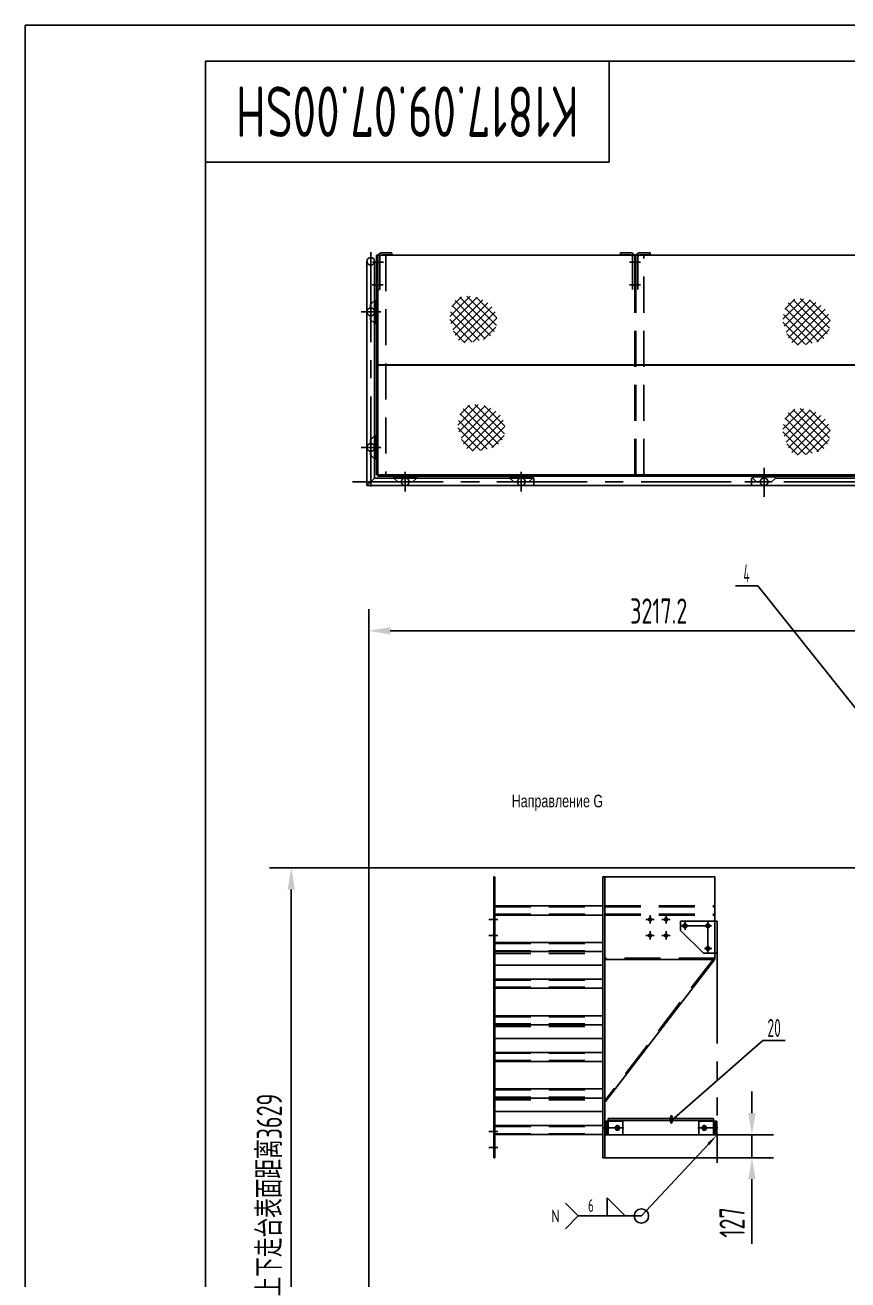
# Model space of a CAD drawing. Header units: millimetres. Extents: x 0 to 16800, y 0 to 11880.
# Drawn here: x 0 to 4563, y 4920 to 11880 of the extents above; entities that cross this region are included whole.
import ezdxf
from ezdxf.enums import TextEntityAlignment as Align

# ---------------------------------------------------------------- set-up
doc = ezdxf.new("R2010")
doc.units = ezdxf.units.MM
doc.header["$LTSCALE"] = 400
for name, pattern in [('F', [0.75, 0.5, -0.25]), ('G', [2, 1.25, -0.25, 0.25, -0.25]), ('K', [2.5, 1.25, -0.25, 0.25, -0.25, 0.25, -0.25])]:
    doc.linetypes.add(name, pattern=pattern)
for name, color, linetype in [('01', 7, 'Continuous'), ('02', 1, 'Continuous'), ('04', 2, 'F'), ('05', 4, 'G'), ('07', 6, 'K'), ('08', 1, 'Continuous'), ('11', 3, 'Continuous'), ('13', 3, 'Continuous')]:
    doc.layers.add(name, color=color, linetype=linetype)
doc.styles.get("Standard").update_dxf_attribs({"font": 'isocp', "width": 0.707, "bigfont": 'intecad.shx'})
doc.dimstyles.new('INTE', dxfattribs={"dimscale": 40, "dimtxt": 3.5, "dimasz": 3, "dimexe": 3, "dimexo": 0, "dimgap": 1, "dimtad": 1, "dimdec": 3, "dimdsep": 46, "dimtxsty": 'Standard', "dimcen": 0, "dimclrd": 1, "dimclre": 1, "dimclrt": 3, "dimaunit": 1, "dimadec": 0, "dimazin": 0, "dimtfac": 1, "dimtmove": 0, "dimatfit": 0, "dimfxl": 0, "dimarcsym": 0})

# ---------------------------------------------------------------- blocks, each defined once
blk = doc.blocks.new('A$C5E9C2E42')
at = {"layer": '01'}
for p, q in [((0, 457), (0, 211.5)), ((610, 457), (0, 457)), ((610, 0), (610, 457)), ((0, 33.5), (0, 0)), ((0, 0), (610, 0))]:
    blk.add_line(p, q, dxfattribs=at)
for centre, radius in [((270, 222), 8), ((359, 222), 8), ((38, 186.5), 10.5), ((165, 186.5), 10.5), ((270, 133), 8), ((359, 133), 8), ((38, 59.5), 10.5)]:
    blk.add_circle(centre, radius, dxfattribs=at)
at = {"layer": '04', "color": 2, "linetype": 'F'}
for p, q in [((0, 211.5), (0, 33.5)), ((0, 6), (610, 6))]:
    blk.add_line(p, q, dxfattribs=at)
at = {"layer": '05', "color": 4, "linetype": 'G'}
for p, q in [((38, 213.1), (38, 35.2)), ((19.5, 186.5), (183.5, 186.5)), ((146.5, 186.5), (183.5, 186.5)), ((165, 208.4), (165, 164.6)), ((19.5, 59.5), (56.5, 59.5))]:
    blk.add_line(p, q, dxfattribs=at)
at = {"layer": '05'}
for p, q in [((293.6, 222), (246.4, 222)), ((270, 245.6), (270, 198.4)), ((382.6, 222), (335.4, 222)), ((359, 245.6), (359, 198.4)), ((270, 156.6), (270, 109.4)), ((359, 156.6), (359, 109.4)), ((293.6, 133), (246.4, 133)), ((382.6, 133), (335.4, 133))]:
    blk.add_line(p, q, dxfattribs=at)
blk = doc.blocks.new('A$C7BD259EA')
at = {"ltscale": 0.8}
for p, q in [((0, 178), (0, 0)), ((0, 178), (203, 178)), ((203, 178), (203, 127)), ((76, 0), (203, 127)), ((0, 0), (76, 0))]:
    blk.add_line(p, q, dxfattribs=at)
for centre in [(51, 153), (178, 153), (51, 26)]:
    blk.add_circle(centre, 10.5, dxfattribs=at)
at = {"layer": '05', "color": 4, "linetype": 'G', "ltscale": 0.8}
for p, q in [((31.4, 153), (196.8, 153)), ((51, 172.5), (51, 10.8)), ((178, 169.4), (178, 136.4)), ((28.8, 26), (70.7, 26))]:
    blk.add_line(p, q, dxfattribs=at)
blk = doc.blocks.new('1111c')
at = {"layer": '01'}
for p, q in [((2918.5, 6982.6), (2918.5, 8539.6)), ((2918.5, 8539.6), (2924.5, 8539.6)), ((2924.5, 6982.6), (2924.5, 8539.6)), ((3524.5, 6982.6), (3524.5, 8539.6)), ((3524.5, 8539.6), (3534.5, 8539.6)), ((3534.5, 6982.6), (3534.5, 8539.6)), ((2924.5, 8378.6), (3524.5, 8378.6)), ((2924.5, 8328.6), (3524.5, 8328.6)), ((2924.5, 8175.6), (3524.5, 8175.6)), ((2924.5, 8125.6), (3524.5, 8125.6)), ((3534.5, 8082.6), (3534.5, 7297.6)), ((3534.5, 8082.6), (4136, 8082.6)), ((4140.7, 8079), (4136, 8082.6)), ((2924.5, 8050.6), (3524.5, 8050.6)), ((2924.5, 7972.6), (3524.5, 7972.6)), ((2924.5, 7922.6), (3524.5, 7922.6)), ((2924.5, 7769.6), (3524.5, 7769.6)), ((2924.5, 7719.6), (3524.5, 7719.6)), ((2924.5, 7644.6), (3524.5, 7644.6)), ((2924.5, 7566.6), (3524.5, 7566.6)), ((2924.5, 7516.6), (3524.5, 7516.6)), ((2924.5, 7363.6), (3524.5, 7363.6)), ((2924.5, 7313.6), (3524.5, 7313.6)), ((2924.5, 7238.6), (3524.5, 7238.6)), ((3539.2, 7294), (3534.5, 7297.6)), ((2924.5, 7160.6), (3524.5, 7160.6)), ((2924.5, 7110.6), (3524.5, 7110.6)), ((2918.5, 6982.6), (2924.5, 6982.6)), ((3524.5, 6982.6), (3534.5, 6982.6))]:
    blk.add_line(p, q, dxfattribs=at)
at = {"layer": '01', "color": 7, "linetype": 'Continuous'}
blk.add_line((3539.2, 7294), (4140.7, 8079), dxfattribs=at)
at = {"layer": '04', "color": 2, "linetype": 'F'}
for p, q in [((2924.5, 8373.6), (3524.5, 8373.6)), ((3534.5, 8378.6), (4144.5, 8378.6)), ((3534.5, 8373.6), (4144.5, 8373.6)), ((2924.5, 8333.6), (3524.5, 8333.6)), ((3534.5, 8333.6), (4144.5, 8333.6)), ((3534.5, 8328.6), (4144.5, 8328.6)), ((2924.5, 8170.6), (3524.5, 8170.6)), ((2924.5, 8130.6), (3524.5, 8130.6)), ((2924.5, 8115.6), (3524.5, 8115.6)), ((4136, 8082.6), (3534.5, 7297.6)), ((2924.5, 7967.6), (3524.5, 7967.6)), ((2924.5, 7927.6), (3524.5, 7927.6)), ((2924.5, 7764.6), (3524.5, 7764.6)), ((2924.5, 7724.6), (3524.5, 7724.6)), ((2924.5, 7709.6), (3524.5, 7709.6)), ((2924.5, 7561.6), (3524.5, 7561.6)), ((2924.5, 7521.6), (3524.5, 7521.6)), ((2924.5, 7358.6), (3524.5, 7358.6)), ((2924.5, 7318.6), (3524.5, 7318.6)), ((2924.5, 7303.6), (3524.5, 7303.6)), ((2924.5, 7155.6), (3524.5, 7155.6)), ((2924.5, 7115.6), (3524.5, 7115.6))]:
    blk.add_line(p, q, dxfattribs=at)
at = {"layer": '05', "color": 4, "linetype": 'G'}
for p, q in [((2891.3, 8304.6), (2941.4, 8304.6)), ((2891.3, 8215.6), (2941.4, 8215.6)), ((2891.3, 7128.6), (2941.4, 7128.6)), ((2891.3, 7039.6), (2941.4, 7039.6))]:
    blk.add_line(p, q, dxfattribs=at)
at = {"layer": '01', "xscale": -1}
blk.add_blockref('A$C5E9C2E42', (4144.5, 8082.6), dxfattribs=at)
at = {"layer": '01', "color": 7, "linetype": 'Continuous', "xscale": -1}
blk.add_blockref('A$C7BD259EA', (4157.5, 8116.1), dxfattribs=at)
blk = doc.blocks.new('A$C78D047BC')
at = {"ltscale": 1.5}
for p, q in [((0, 33), (127, 33)), ((0, 33), (0, 22)), ((127, 33), (127, 22))]:
    blk.add_line(p, q, dxfattribs=at)
at = {"layer": '04', "color": 2, "linetype": 'F', "ltscale": 1.5}
for p, q in [((0, 28), (127, 28)), ((22, 0), (0, 22)), ((22, 0), (41.5, 0)), ((85.5, 0), (105, 0)), ((105, 0), (127, 22))]:
    blk.add_line(p, q, dxfattribs=at)
blk.add_arc((63.5, 0), 22, 0, 180, dxfattribs=at)
blk = doc.blocks.new('A$C2A0545B7')
at = {"layer": '04', "color": 2, "linetype": 'F'}
blk.add_circle((63.5, 54.2), 21.1, dxfattribs=at)
at = {"layer": '05', "color": 4, "linetype": 'G'}
blk.add_line((63.5, 109.9), (63.5, 0), dxfattribs=at)
blk.add_blockref('A$C78D047BC', (0, 53.3))
blk = doc.blocks.new('A$C33A32F2C')
for p, q in [((1253, 118.8), (1253, 1002.5)), ((1253, 1002.5), (1295.3, 1002.5)), ((1295.3, 76.5), (1295.3, 1002.5)), ((1253, 932.5), (1295.3, 932.5)), ((50.5, 118.8), (1253, 118.8)), ((50.5, 76.5), (1295.3, 76.5)), ((1295.3, 76.5), (1253, 118.8))]:
    blk.add_line(p, q)
at = {"layer": '01', "color": 7, "linetype": 'Continuous'}
blk.add_arc((50.5, 97.7), 21.1, 90, 270, dxfattribs=at)
at = {"layer": '04', "color": 2, "linetype": 'F'}
for centre in [(331.5, 97.7), (1083.3, 97.7)]:
    blk.add_circle(centre, 21.1, dxfattribs=at)
at = {"layer": '04'}
blk.add_arc((50.5, 97.7), 21.1, 270, 90, dxfattribs=at)
at = {"layer": '05', "color": 4, "linetype": 'G'}
for p, q in [((1274.2, 0), (1274.2, 1038.4)), ((331.5, 153.3), (331.5, 43.5)), ((1083.3, 153.3), (1083.3, 43.5)), ((0, 97.7), (1324.6, 97.7))]:
    blk.add_line(p, q, dxfattribs=at)
for p in [(268, 96.8), (1019.8, 96.8)]:
    blk.add_blockref('A$C78D047BC', p)
at = {"layer": '01', "color": 7, "linetype": 'Continuous', "rotation": 90}
for p in [(1328.4, 869), (1328.4, 225)]:
    blk.add_blockref('A$C2A0545B7', p, dxfattribs=at)
blk = doc.blocks.new('A$C2BEC418F')
for p, q in [((46.3, 104.7), (43.3, 101.7)), ((46.3, 101.7), (43.3, 101.7)), ((46.3, 104.8), (46.3, 62.5)), ((878.3, 104.8), (878.3, 62.5)), ((46.3, 62.7), (43.3, 65.7)), ((46.3, 65.7), (43.3, 65.7))]:
    blk.add_line(p, q)
at = {"layer": '01', "color": 7, "linetype": 'Continuous'}
for p, q in [((43.3, 65.7), (43.3, 101.7)), ((46.3, 104.8), (68.8, 104.8)), ((195.8, 104.8), (744.8, 104.8)), ((871.8, 104.8), (878.3, 104.8)), ((46.3, 62.5), (878.3, 62.5))]:
    blk.add_line(p, q, dxfattribs=at)
at = {"layer": '04', "color": 2, "linetype": 'F'}
for centre in [(132.3, 83.7), (808.3, 83.7)]:
    blk.add_circle(centre, 21.1, dxfattribs=at)
at = {"layer": '05', "color": 4, "linetype": 'G'}
for p, q in [((132.3, 161.8), (132.3, 0)), ((808.3, 161.8), (808.3, 0)), ((0, 83.7), (915.9, 83.7))]:
    blk.add_line(p, q, dxfattribs=at)
at = {"xscale": -1}
for p in [(195.8, 82.8), (871.8, 82.8)]:
    blk.add_blockref('A$C78D047BC', p, dxfattribs=at)
blk = doc.blocks.new('*D104')
at = {"layer": '08', "color": 1, "lineweight": -2}
for p, q in [((1905.6, 4691.3), (1905.6, 8640.2)), ((5122.8, 8177.6), (5122.8, 8640.2)), ((5002.8, 8520.2), (2025.6, 8520.2))]:
    blk.add_line(p, q, dxfattribs=at)
at = {"layer": '08', "color": 1}
for points in [[(2025.6, 8540.2), (2025.6, 8500.2), (1905.6, 8520.2)], [(5002.8, 8540.2), (5002.8, 8500.2), (5122.8, 8520.2)]]:
    blk.add_solid(points, dxfattribs=at)
at = {"layer": 'Defpoints', "color": 0}
for p in [(1905.6, 8520.2), (5122.8, 8177.6), (1905.6, 4691.3)]:
    blk.add_point(p, dxfattribs=at)
at = {"layer": '08', "color": 3, "insert": (3514.2, 8630.2), "char_height": 140, "attachment_point": 5}
blk.add_mtext('3217.2', dxfattribs=at)
blk = doc.blocks.new('*D105')
at = {"layer": '08', "color": 1, "lineweight": -2}
for p, q in [((5185.4, 7205.5), (1356.2, 7205.5)), ((1476.2, 3696.5), (1476.2, 7085.5)), ((1955.4, 3576.5), (1356.2, 3576.5))]:
    blk.add_line(p, q, dxfattribs=at)
at = {"layer": '08', "color": 1}
for points in [[(1456.2, 7085.5), (1496.2, 7085.5), (1476.2, 7205.5)], [(1456.2, 3696.5), (1496.2, 3696.5), (1476.2, 3576.5)]]:
    blk.add_solid(points, dxfattribs=at)
at = {"layer": 'Defpoints', "color": 0}
for p in [(1476.2, 7205.5), (5185.4, 7205.5), (1955.4, 3576.5)]:
    blk.add_point(p, dxfattribs=at)
at = {"layer": '08', "color": 3, "insert": (1354.5, 5391), "char_height": 140, "attachment_point": 5, "rotation": 90}
blk.add_mtext('上下走台表面距离3629', dxfattribs=at)
blk = doc.blocks.new('*U106')
at = {"layer": '01'}
for p, q in [((0, 13.1), (-12, 6.2)), ((-12, 6.2), (-12, 0)), ((-12, -6.2), (-12, 0)), ((12, 6.2), (0, 13.1)), ((12, 0), (12, 6.2)), ((12, 0), (12, -6.2)), ((0, -13.1), (-12, -6.2)), ((12, -6.2), (0, -13.1))]:
    blk.add_line(p, q, dxfattribs=at)
at = {"layer": '05'}
for p, q in [((-13.7, 0), (14.5, 0)), ((0, 14.7), (0, -14.3))]:
    blk.add_line(p, q, dxfattribs=at)
blk = doc.blocks.new('A$C08196DB3')
at = {"layer": '01', "color": 7, "linetype": 'Continuous', "ltscale": 0.5}
for p, q in [((5.4, 0), (5.4, 76)), ((5.4, 0), (5.4, 76)), ((5.4, 76), (24.4, 76)), ((627.4, 76), (608.4, 76)), ((627.4, 0), (627.4, 76)), ((24.4, 0), (5.4, 0)), ((608.4, 0), (627.4, 0))]:
    blk.add_line(p, q, dxfattribs=at)
at = {"layer": '01', "color": 7, "linetype": 'Continuous'}
for p, q in [((24.4, 90), (608.4, 90)), ((24.4, 90), (24.4, 0)), ((24.4, 0), (24.4, 90)), ((24.4, 80), (608.4, 80)), ((608.4, 90), (608.4, 0)), ((71.4, 47), (79.4, 47)), ((71.4, 29), (79.4, 29)), ((561.4, 47), (553.4, 47)), ((561.4, 29), (553.4, 29)), ((608.4, 0), (24.4, 0))]:
    blk.add_line(p, q, dxfattribs=at)
for centre in [(75.4, 38), (557.4, 38)]:
    blk.add_circle(centre, 9, dxfattribs=at)
for centre, start, end in [((71.4, 38), 90, 270), ((79.4, 38), 270, 90), ((553.4, 38), 90, 270), ((561.4, 38), 270, 90)]:
    blk.add_arc(centre, 9, start, end, dxfattribs=at)
at = {"layer": '04', "color": 2, "linetype": 'F', "ltscale": 0.5}
for p, q in [((15.4, 0), (15.4, 76)), ((15.4, 0), (15.4, 76)), ((24.4, 76), (105.4, 76)), ((105.4, 76), (105.4, 0)), ((527.4, 76), (527.4, 0)), ((608.4, 76), (527.4, 76)), ((617.4, 0), (617.4, 76)), ((105.4, 0), (24.4, 0)), ((527.4, 0), (608.4, 0))]:
    blk.add_line(p, q, dxfattribs=at)
at = {"layer": '05', "color": 4, "linetype": 'G', "ltscale": 0.5}
for p, q in [((0, 38), (111, 38)), ((75.4, 21.5), (75.4, 54.3)), ((632.8, 38), (521.7, 38)), ((557.4, 21.5), (557.4, 54.3))]:
    blk.add_line(p, q, dxfattribs=at)
at = {"layer": '04', "rotation": 90}
for p in [(75.4, 38), (557.4, 38)]:
    blk.add_blockref('*U106', p, dxfattribs=at)
blk = doc.blocks.new('*D108')
at = {"layer": '08', "color": 1, "lineweight": -2}
for p, q in [((4031.3, 5845.2), (4031.3, 5965.2)), ((3837, 5725.2), (4151.3, 5725.2)), ((4031.3, 5725.2), (4031.3, 5598.2)), ((3215, 5598.2), (4151.3, 5598.2)), ((4031.3, 5478.2), (4031.3, 5119.8))]:
    blk.add_line(p, q, dxfattribs=at)
at = {"layer": '08', "color": 1}
for points in [[(4011.3, 5845.2), (4051.3, 5845.2), (4031.3, 5725.2)], [(4011.3, 5478.2), (4051.3, 5478.2), (4031.3, 5598.2)]]:
    blk.add_solid(points, dxfattribs=at)
at = {"layer": 'Defpoints', "color": 0}
for p in [(3837, 5725.2), (4031.3, 5725.2), (3215, 5598.2)]:
    blk.add_point(p, dxfattribs=at)
at = {"layer": '08', "color": 3, "insert": (3921.3, 5239), "char_height": 140, "attachment_point": 5, "rotation": 90}
blk.add_mtext('127', dxfattribs=at)
blk = doc.blocks.new('*U109', base_point=(2362.9, 9015))
at = {"layer": '01'}
blk.add_lwpolyline([(1753.1, 8664.6), (1853.1, 8564.6), (1753.1, 8564.6)], close=True, dxfattribs=at)
blk.add_circle((1943.1, 8564.6), 40, dxfattribs=at)
at = {"layer": '02'}
blk.add_lwpolyline([(2362.9, 9015, 0, 16, 0), (2315.2, 8963.8, 16, 16, 0)], format="xyseb", dxfattribs=at)
for points in [[(2315.2, 8963.8), (1943.1, 8564.6), (1593.1, 8564.6)], [(1522.4, 8635.3), (1593.1, 8564.6), (1522.4, 8493.9)]]:
    blk.add_lwpolyline(points, dxfattribs=at)
at = {"layer": '13', "width": 0.707}
blk.add_text('6', height=70, dxfattribs=at).set_placement((1647.1, 8587.6))
at = {"layer": '13', "width": 1.010989}
blk.add_text('N', height=70, dxfattribs=at).set_placement((1443.1, 8529.6), (1489.1, 8529.6), align=Align.FIT)
blk = doc.blocks.new('qwe7r89as12df')
at = {"layer": '02', "linetype": 'Continuous'}
h = blk.add_hatch(dxfattribs=at)
h.set_pattern_fill('ANSI37', color=1, scale=10, style=0)
h.set_pattern_definition([(45, (-7688.197, 14139.248), (-22.45064, 22.45064), []), (135, (-7688.197, 14139.248), (-22.45064, -22.45064), [])])
edge = h.paths.add_edge_path()
edge.add_spline(control_points=[(3596.9, 15481.2), (3602.2, 15521.1), (3618.4, 15644.8), (3889.3, 15576.1), (3852.1, 15374.7), (3745.7, 15353.8), (3652, 15334.4), (3619.5, 15404.9), (3604.6, 15449), (3599.1, 15472.1), (3596.9, 15481.2)], knot_values=[0, 0, 0, 0, 107.226623, 332.783515, 469.925804, 564.431844, 645.860592, 719.225168, 762.115824, 790.07632, 790.07632, 790.07632, 790.07632], degree=3, periodic=0)
h = blk.add_hatch(dxfattribs=at)
h.set_pattern_fill('ANSI37', color=1, scale=10, style=0)
h.set_pattern_definition([(45, (-5840.077, 14125.166), (-22.45064, 22.45064), []), (135, (-5840.077, 14125.166), (-22.45064, -22.45064), [])])
edge = h.paths.add_edge_path()
edge.add_spline(control_points=[(5445.1, 15467.1), (5450.3, 15507), (5466.5, 15630.8), (5737.5, 15562), (5700.2, 15360.7), (5593.8, 15339.7), (5500.1, 15320.3), (5467.6, 15390.8), (5452.7, 15434.9), (5447.2, 15458), (5445.1, 15467.1)], knot_values=[0, 0, 0, 0, 107.226623, 332.783515, 469.925804, 564.431844, 645.860592, 719.225168, 762.115824, 790.07632, 790.07632, 790.07632, 790.07632], degree=3, periodic=0)
h = blk.add_hatch(dxfattribs=at)
h.set_pattern_fill('ANSI37', color=1, scale=10, style=0)
h.set_pattern_definition([(45, (-7642.94, 13538.25), (-22.45064, 22.45064), []), (135, (-7642.94, 13538.25), (-22.45064, -22.45064), [])])
edge = h.paths.add_edge_path()
edge.add_spline(control_points=[(3642.2, 14880.2), (3647.4, 14920.1), (3663.7, 15043.9), (3934.6, 14975.1), (3897.4, 14773.7), (3791, 14752.8), (3697.2, 14733.4), (3664.7, 14803.9), (3649.9, 14848), (3644.4, 14871.1), (3642.2, 14880.2)], knot_values=[0, 0, 0, 0, 107.226623, 332.783515, 469.925804, 564.431844, 645.860592, 719.225168, 762.115824, 790.07632, 790.07632, 790.07632, 790.07632], degree=3, periodic=0)
h = blk.add_hatch(dxfattribs=at)
h.set_pattern_fill('ANSI37', color=1, scale=10, style=0)
h.set_pattern_definition([(45, (-5840.077, 13515.166), (-22.45064, 22.45064), []), (135, (-5840.077, 13515.166), (-22.45064, -22.45064), [])])
edge = h.paths.add_edge_path()
edge.add_spline(control_points=[(5445.1, 14857.1), (5450.3, 14897), (5466.5, 15020.8), (5737.5, 14952), (5700.2, 14750.7), (5593.8, 14729.7), (5500.1, 14710.3), (5467.6, 14780.8), (5452.7, 14824.9), (5447.2, 14848), (5445.1, 14857.1)], knot_values=[0, 0, 0, 0, 107.226623, 332.783515, 469.925804, 564.431844, 645.860592, 719.225168, 762.115824, 790.07632, 790.07632, 790.07632, 790.07632], degree=3, periodic=0)
for p, q in [((3192.7, 15831), (3192.7, 14612)), ((3198.7, 15831), (6100.7, 15831)), ((3198.7, 15222), (3198.7, 15831)), ((3198.7, 15831), (3198.7, 14612)), ((6100.7, 15831), (6100.7, 15222)), ((6100.7, 15831), (6100.7, 14612)), ((6106.7, 15831), (6106.7, 14612)), ((6100.7, 15222), (3198.7, 15222)), ((3198.7, 15221), (6100.7, 15221)), ((3198.7, 14612), (3198.7, 15221)), ((6100.7, 15221), (6100.7, 14612)), ((3198.7, 14612), (6100.7, 14612)), ((6100.7, 14612), (3198.7, 14612)), ((3198.7, 14612), (3198.7, 14606)), ((6100.7, 14606), (3198.7, 14606)), ((6100.7, 14612), (6100.7, 14606))]:
    blk.add_line(p, q)
at = {"layer": '01', "color": 7, "linetype": 'Continuous'}
for p, q in [((3222.1, 15844), (3278.1, 15844)), ((3278.1, 15844), (3278.1, 15832)), ((4600.8, 15844), (4544.8, 15844)), ((4544.8, 15844), (4544.8, 15832)), ((4653.6, 15844), (4709.6, 15844)), ((4709.6, 15844), (4709.6, 15832))]:
    blk.add_line(p, q, dxfattribs=at)
at = {"layer": '01'}
for p, q in [((3278.1, 15832), (3222.7, 15832)), ((4544.8, 15832), (4600.8, 15832)), ((4709.6, 15832), (4654.2, 15832)), ((6100.7, 14606), (6106.7, 14612))]:
    blk.add_line(p, q, dxfattribs=at)
for centre, radius, start, end in [((3221.6, 15821.7), 22.3, 88.74145, 155.42774), ((3222.7, 15820), 12, 90, 113.55646), ((4600.2, 15820), 12, 66.44354, 90), ((4601.2, 15821.7), 22.3, 24.57226, 91.25855), ((4653.1, 15821.7), 22.3, 88.74145, 155.42774), ((4654.2, 15820), 12, 90, 113.55646)]:
    blk.add_arc(centre, radius, start, end, dxfattribs=at)
at = {"layer": '04', "color": 2, "linetype": 'F'}
for p, q in [((3243.7, 15831), (3192.7, 15831)), ((3243.7, 15831), (3192.7, 15831)), ((3243.7, 15831), (3192.7, 15831)), ((3243.7, 15831), (3192.7, 15831)), ((3210.7, 15820), (3210.7, 15641)), ((3243.7, 15831), (3243.7, 14612)), ((4612.2, 15820), (4612.2, 15641)), ((4624.2, 14612), (4624.2, 15831)), ((4675.2, 15831), (4624.2, 15831)), ((4624.2, 15831), (4624.2, 15641)), ((4675.2, 15831), (4624.2, 15831)), ((4624.2, 15820), (4624.2, 15641)), ((4630.2, 14612), (4630.2, 15831)), ((4630.2, 15831), (4630.2, 15641)), ((4630.2, 15820), (4630.2, 15641)), ((4642.2, 15820), (4642.2, 15641)), ((4675.2, 14612), (4675.2, 15831)), ((6055.7, 15831), (6055.7, 14612)), ((6055.7, 15831), (6106.7, 15831)), ((3210.7, 15641), (3198.7, 15641)), ((3243.7, 14612), (3192.7, 14612)), ((6055.7, 14612), (6106.7, 14612))]:
    blk.add_line(p, q, dxfattribs=at)
for centre, radius, start, end in [((3222.7, 15820), 24, 152.72039, 180), ((3222.7, 15820), 12, 113.55646, 180), ((4600.2, 15820), 12, 0, 66.44354), ((4600.2, 15820), 24, 0, 27.27961), ((4654.2, 15820), 24, 152.72039, 180), ((4654.2, 15820), 12, 113.55646, 180)]:
    blk.add_arc(centre, radius, start, end, dxfattribs=at)
at = {"layer": '05', "color": 4, "linetype": 'G'}
for p, q in [((3170.7, 15793), (3231, 15793)), ((3170.7, 15793), (3231, 15793)), ((4656.1, 15793), (4595.8, 15793)), ((4656.1, 15793), (4595.8, 15793)), ((3168.5, 15666), (3230, 15666)), ((4656.1, 15666), (4594.5, 15666)), ((4656.1, 15666), (4594.5, 15666))]:
    blk.add_line(p, q, dxfattribs=at)
blk = doc.blocks.new('*U147', base_point=(251.96, 168.31))
at = {"layer": '01'}
for p, q in [((251.96, 168.31), (251.96, 182.31)), ((195.96, 168.31), (251.96, 168.31))]:
    blk.add_line(p, q, dxfattribs=at)
blk = doc.blocks.new('*U148')
at = {"layer": '04'}
blk.add_blockref('*U147', (0, 0), dxfattribs=at)
blk = doc.blocks.new('*U149')
at = {"layer": '01'}
for points in [[(415, 292), (25, 292)], [(25, 292), (25, 5)]]:
    blk.add_lwpolyline(points, dxfattribs=at)
at = {"layer": '02'}
for points in [[(420, 297), (0, 297)], [(0, 297), (0, 0)]]:
    blk.add_lwpolyline(points, dxfattribs=at)

msp = doc.modelspace()

# ---------------------------------------------------------------- linework, layer by layer
at = {"layer": '01'}
msp.add_line((2822.1292, 9325.6084), (4028.9292, 9325.6084), dxfattribs=at)
at = {"layer": '02'}
for p, q in [((4063.4318, 8769.347), (3939.4318, 8769.347)), ((5474.9146, 7001.5613), (4063.4318, 8769.347)), ((3584.5421, 5805.194), (4092.3292, 6248.4027)), ((4092.3292, 6248.4027), (4216.3292, 6248.4027))]:
    msp.add_line(p, q, dxfattribs=at)
at = {"layer": '05', "color": 4, "linetype": 'G'}
msp.add_line((1816.5131, 9346.7584), (11048.3826, 9346.7584), dxfattribs=at)
at = {"layer": '07', "color": 6, "linetype": 'K'}
msp.add_line((3837.9535, 6731.694), (3837.9535, 5569.0021), dxfattribs=at)

# ---------------------------------------------------------------- block references
at = {"layer": '01', "xscale": 40, "yscale": 40, "zscale": 40}
msp.add_blockref('*U149', (0, 0), dxfattribs=at)
at = {"layer": '01', "xscale": 40, "yscale": 40}
msp.add_blockref('*U148', (3240, 11120), dxfattribs=at)
at = {"layer": '01', "rotation": 270}
msp.add_blockref('A$C33A32F2C', (1819.6134, 10620.9201), dxfattribs=at)
at = {"layer": '01'}
for name, p in [('qwe7r89as12df', (-1243.237, -5227.072)), ('1111c', (-319.5298, -1384.4549)), ('A$C08196DB3', (3209.5714, 5725.194)), ('*U109', (3837.9535, 5725.194))]:
    msp.add_blockref(name, p, dxfattribs=at)
at = {"layer": '01', "xscale": -1}
msp.add_blockref('A$C2BEC418F', (4907.2335, 9263.0847), dxfattribs=at)

# ---------------------------------------------------------------- texts
at = {"layer": '01', "insert": (2699.2064, 7611.4121), "char_height": 70, "attachment_point": 1}
msp.add_mtext('{\\fArial|b0|i0|c204|p34;\\C3;Направление \\fArial|b0|i0|c0|p34;G}', dxfattribs=at)
at = {"layer": '02', "width": 0.605172}
msp.add_text('\\M+5A1F1', height=40, dxfattribs=at).set_placement((3572.5421, 5785.194), (3596.5421, 5785.194), align=Align.FIT)
at = {"layer": '11', "width": 0.696133}
msp.add_text('K1817.09.07.00SH', height=280, rotation=180, dxfattribs=at).set_placement((3071.0488, 11540), (1168.9512, 11540), align=Align.FIT)
at = {"layer": '11'}
for s, height, width, p, p2 in [('4', 98.9949, 0.543846, (3983.9344, 8789.347), (4018.9291, 8789.347)), ('20', 98.99495, 0.600864, (4117.1292, 6268.4027), (4191.5292, 6268.4027))]:
    msp.add_text(s, height=height, dxfattribs=dict(at, width=width)).set_placement(p, p2, align=Align.FIT)

# ---------------------------------------------------------------- dimensions: what is measured, and where the dimension line sits
at = {"layer": '08'}
dim = msp.add_linear_dim(base=(1905.5792, 8520.2077), p1=(5122.7792, 8177.5584), p2=(1905.5792, 4691.3054), dimstyle='INTE', dxfattribs=at)
dim.commit()
dim.dimension.update_dxf_attribs({"geometry": '*D104', "text_midpoint": (3514.1792, 8630.2215)})
dim = msp.add_linear_dim(base=(1476.1911, 7205.4994), p1=(1955.4292, 3576.4994), p2=(5185.4292, 7205.4994), angle=90, text='\\M+5C9CF\\M+5CFC2\\M+5D7DF\\M+5CCA8\\M+5B1ED\\M+5C3E6\\M+5BEE0\\M+5C0EB<>', dimstyle='INTE', dxfattribs=at)
dim.commit()
dim.dimension.update_dxf_attribs({"geometry": '*D105', "text_midpoint": (1354.5244, 5390.9994)})
dim = msp.add_linear_dim(base=(4031.3432, 5725.194), p1=(3214.9535, 5598.194), p2=(3836.9535, 5725.194), angle=90, dimstyle='INTE', dxfattribs=at)
dim.commit()
dim.dimension.update_dxf_attribs({"geometry": '*D108', "text_midpoint": (4031.3432, 5239.01), "dimtype": 160})

doc.saveas('drawing.dxf')
